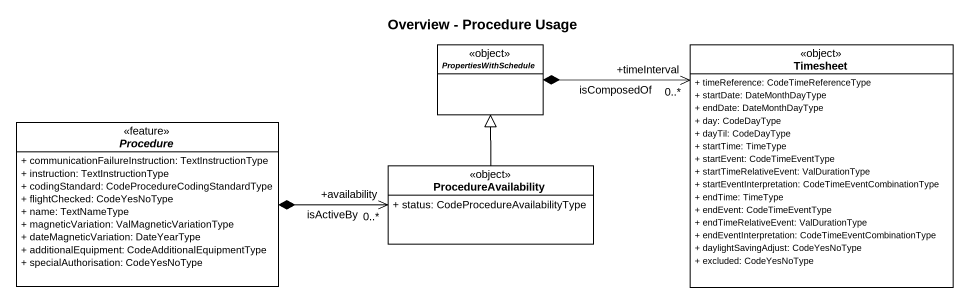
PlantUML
@startuml
title Overview - Procedure Usage
hide circle
hide empty members
skinparam classAttributeIconSize 0
abstract class PropertiesWithSchedule <<object>> #FFFFFF
class Timesheet <<object>> #FFFFFF {
  + timeReference: CodeTimeReferenceType
  + startDate: DateMonthDayType
  + endDate: DateMonthDayType
  + day: CodeDayType
  + dayTil: CodeDayType
  + startTime: TimeType
  + startEvent: CodeTimeEventType
  + startTimeRelativeEvent: ValDurationType
  + startEventInterpretation: CodeTimeEventCombinationType
  + endTime: TimeType
  + endEvent: CodeTimeEventType
  + endTimeRelativeEvent: ValDurationType
  + endEventInterpretation: CodeTimeEventCombinationType
  + daylightSavingAdjust: CodeYesNoType
  + excluded: CodeYesNoType
}
abstract class Procedure <<feature>> {
  + communicationFailureInstruction: TextInstructionType
  + instruction: TextInstructionType
  + codingStandard: CodeProcedureCodingStandardType
  + flightChecked: CodeYesNoType
  + name: TextNameType
  + magneticVariation: ValMagneticVariationType
  + dateMagneticVariation: DateYearType
  + additionalEquipment: CodeAdditionalEquipmentType
  + specialAuthorisation: CodeYesNoType
}
class ProcedureAvailability <<object>> #FFFFFF {
  + status: CodeProcedureAvailabilityType
}
PropertiesWithSchedule *-right-> "+timeInterval\n0..*" Timesheet : isComposedOf
Procedure *-right-> "+availability\n0..*" ProcedureAvailability : isActiveBy
ProcedureAvailability -up-|> PropertiesWithSchedule
@enduml
